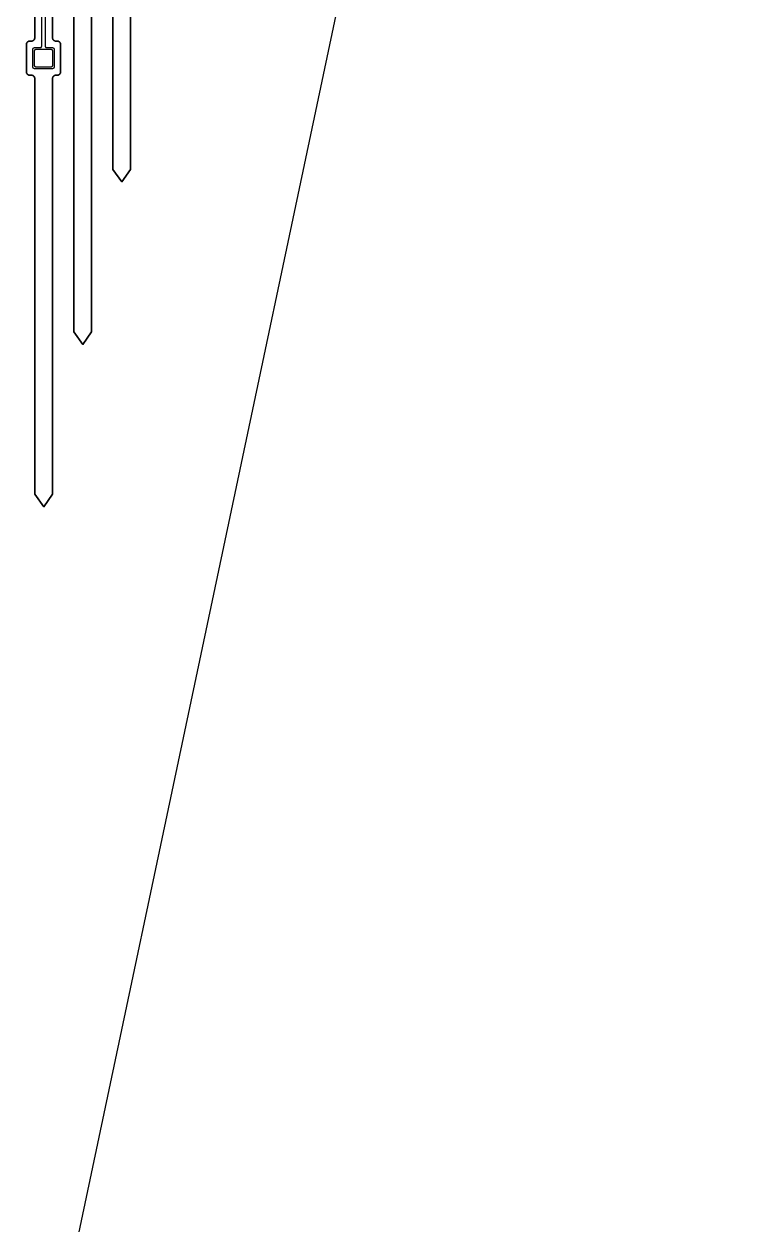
# Model space of a CAD drawing. Extents: x -2057 to 2225, y -44 to 31181.
# Drawn here: x 558 to 997, y 1822 to 2561 of the extents above; entities that cross this region are included whole.
import ezdxf

# ---------------------------------------------------------------- set-up
doc = ezdxf.new("R2010")
doc.units = 0
for name, color, linetype in [('electrode', 6, 'CONTINUOUS'), ('etching', 7, 'CONTINUOUS'), ('L2D0_etching2', 4, 'CONTINUOUS'), ('L3D0_etching3', 5, 'CONTINUOUS'), ('metalization', 8, 'CONTINUOUS'), ('polyimide', 9, 'CONTINUOUS'), ('polyimide_etch_borders', 10, 'CONTINUOUS')]:
    doc.layers.add(name, color=color, linetype=linetype)

msp = doc.modelspace()

# ---------------------------------------------------------------- linework, layer by layer
at = {"layer": 'electrode'}
msp.add_lwpolyline([(565.66, 2534.247), (565.573, 2534.255), (565.487, 2534.27), (565.402, 2534.293), (565.32, 2534.323), (565.241, 2534.36), (565.166, 2534.403), (565.094, 2534.453), (565.027, 2534.509), (564.965, 2534.571), (564.909, 2534.638), (564.859, 2534.71), (564.816, 2534.785), (564.779, 2534.864), (564.749, 2534.946), (564.726, 2535.031), (564.711, 2535.117), (564.703, 2535.204), (564.703, 2544.291), (564.711, 2544.378), (564.726, 2544.464), (564.749, 2544.548), (564.779, 2544.63), (564.816, 2544.71), (564.859, 2544.785), (564.909, 2544.857), (564.965, 2544.924), (565.027, 2544.985), (565.094, 2545.042), (565.166, 2545.092), (565.241, 2545.135), (565.32, 2545.172), (565.402, 2545.202), (565.487, 2545.225), (565.573, 2545.24), (565.66, 2545.247), (574.747, 2545.247), (574.834, 2545.24), (574.92, 2545.225), (575.004, 2545.202), (575.086, 2545.172), (575.166, 2545.135), (575.241, 2545.092), (575.313, 2545.042), (575.38, 2544.985), (575.441, 2544.924), (575.498, 2544.857), (575.548, 2544.785), (575.591, 2544.71), (575.628, 2544.63), (575.658, 2544.548), (575.681, 2544.464), (575.696, 2544.378), (575.703, 2544.291), (575.703, 2535.204), (575.696, 2535.117), (575.681, 2535.031), (575.658, 2534.946), (575.628, 2534.864), (575.591, 2534.785), (575.548, 2534.71), (575.498, 2534.638), (575.441, 2534.571), (575.38, 2534.509), (575.313, 2534.453), (575.241, 2534.403), (575.166, 2534.36), (575.086, 2534.323), (575.004, 2534.293), (574.92, 2534.27), (574.834, 2534.255), (574.747, 2534.247)], close=True, dxfattribs=at)
at = {"layer": 'etching'}
for points in [[(1890.612, 20342.595), (1890.612, 10404.624), (907.37, 8971.06), (907.37, 3311.52), (208.395, -1.125), (80.82, -44.08), (0, 0), (-775.12, 3311.52), (-775.12, 8985.76), (-1736.396, 10397.27), (-1736.396, 20343.044)], [(564.792, 9035.371), (564.792, 2552.185), (564.784, 2552.059), (564.769, 2551.934), (564.745, 2551.811), (564.714, 2551.689), (564.675, 2551.57), (564.629, 2551.453), (564.575, 2551.339), (564.515, 2551.229), (564.447, 2551.123), (564.373, 2551.021), (564.293, 2550.924), (564.207, 2550.832), (564.116, 2550.746), (564.019, 2550.666), (563.917, 2550.592), (563.811, 2550.525), (563.701, 2550.465), (563.587, 2550.411), (563.47, 2550.365), (563.351, 2550.326), (563.229, 2550.295), (563.105, 2550.271), (562.981, 2550.255), (562.855, 2550.247), (561.641, 2550.247), (561.515, 2550.24), (561.39, 2550.224), (561.267, 2550.2), (561.145, 2550.169), (561.026, 2550.13), (560.909, 2550.084), (560.795, 2550.03), (560.685, 2549.97), (560.579, 2549.902), (560.477, 2549.828), (560.38, 2549.748), (560.288, 2549.662), (560.202, 2549.571), (560.122, 2549.474), (560.048, 2549.372), (559.981, 2549.266), (559.921, 2549.156), (559.867, 2549.042), (559.821, 2548.925), (559.782, 2548.806), (559.751, 2548.684), (559.727, 2548.56), (559.711, 2548.436), (559.703, 2548.31), (559.703, 2531.185), (559.711, 2531.059), (559.727, 2530.934), (559.751, 2530.811), (559.782, 2530.689), (559.821, 2530.57), (559.867, 2530.453), (559.921, 2530.339), (559.981, 2530.229), (560.048, 2530.123), (560.122, 2530.021), (560.202, 2529.924), (560.288, 2529.832), (560.38, 2529.746), (560.477, 2529.666), (560.579, 2529.592), (560.685, 2529.525), (560.795, 2529.465), (560.909, 2529.411), (561.026, 2529.365), (561.145, 2529.326), (561.267, 2529.295), (561.39, 2529.271), (561.515, 2529.255), (561.641, 2529.247), (562.855, 2529.247), (562.981, 2529.24), (563.105, 2529.224), (563.229, 2529.2), (563.351, 2529.169), (563.47, 2529.13), (563.587, 2529.084), (563.701, 2529.03), (563.811, 2528.97), (563.917, 2528.902), (564.019, 2528.828), (564.116, 2528.748), (564.207, 2528.662), (564.293, 2528.571), (564.373, 2528.474), (564.447, 2528.372), (564.515, 2528.266), (564.575, 2528.156), (564.629, 2528.042), (564.675, 2527.925), (564.714, 2527.806), (564.745, 2527.684), (564.769, 2527.56), (564.784, 2527.436), (564.792, 2527.31), (564.792, 2271.247), (570.472, 2263.52), (575.754, 2271.247), (575.792, 2527.31), (575.8, 2527.436), (575.816, 2527.56), (575.84, 2527.684), (575.871, 2527.806), (575.91, 2527.925), (575.956, 2528.042), (576.009, 2528.156), (576.07, 2528.266), (576.137, 2528.372), (576.211, 2528.474), (576.291, 2528.571), (576.377, 2528.662), (576.469, 2528.748), (576.566, 2528.828), (576.668, 2528.902), (576.774, 2528.97), (576.884, 2529.03), (576.998, 2529.084), (577.114, 2529.13), (577.234, 2529.169), (577.356, 2529.2), (577.479, 2529.224), (577.604, 2529.24), (577.729, 2529.247), (578.766, 2529.247), (578.892, 2529.255), (579.016, 2529.271), (579.14, 2529.295), (579.262, 2529.326), (579.381, 2529.365), (579.498, 2529.411), (579.612, 2529.465), (579.722, 2529.525), (579.828, 2529.592), (579.93, 2529.666), (580.027, 2529.746), (580.118, 2529.832), (580.204, 2529.924), (580.284, 2530.021), (580.358, 2530.123), (580.426, 2530.229), (580.486, 2530.339), (580.54, 2530.453), (580.586, 2530.57), (580.625, 2530.689), (580.656, 2530.811), (580.68, 2530.934), (580.696, 2531.059), (580.703, 2531.185), (580.703, 2548.31), (580.696, 2548.436), (580.68, 2548.56), (580.656, 2548.684), (580.625, 2548.806), (580.586, 2548.925), (580.54, 2549.042), (580.486, 2549.156), (580.426, 2549.266), (580.358, 2549.372), (580.284, 2549.474), (580.204, 2549.571), (580.118, 2549.662), (580.027, 2549.748), (579.93, 2549.828), (579.828, 2549.902), (579.722, 2549.97), (579.612, 2550.03), (579.498, 2550.084), (579.381, 2550.13), (579.262, 2550.169), (579.14, 2550.2), (579.016, 2550.224), (578.892, 2550.24), (578.766, 2550.247), (577.729, 2550.247), (577.604, 2550.255), (577.479, 2550.271), (577.356, 2550.295), (577.234, 2550.326), (577.114, 2550.365), (576.998, 2550.411), (576.884, 2550.465), (576.774, 2550.525), (576.668, 2550.592), (576.566, 2550.666), (576.469, 2550.746), (576.377, 2550.832), (576.291, 2550.924), (576.211, 2551.021), (576.137, 2551.123), (576.07, 2551.229), (576.009, 2551.339), (575.956, 2551.453), (575.91, 2551.57), (575.871, 2551.689), (575.84, 2551.811), (575.816, 2551.934), (575.8, 2552.059), (575.792, 2552.185), (575.792, 9035.371)], [(612.792, 2727.31), (612.792, 2471.247), (618.472, 2463.52), (623.754, 2471.247), (623.792, 2727.31)], [(588.792, 2627.31), (588.792, 2371.247), (594.472, 2363.52), (599.754, 2371.247), (599.792, 2627.31)]]:
    msp.add_lwpolyline(points, dxfattribs=at)
at = {"layer": 'L2D0_etching2'}
msp.add_lwpolyline([(1890.612, 20342.595), (1890.612, 10404.624), (907.37, 8971.06), (907.37, 3311.52), (208.395, -1.125), (80.82, -44.08), (0, 0), (-775.12, 3311.52), (-775.12, 8985.76), (-1736.396, 10397.27), (-1736.396, 20343.044)], dxfattribs=at)
at = {"layer": 'L3D0_etching3'}
for points in [[(1890.612, 20342.595), (1890.612, 10404.624), (907.37, 8971.06), (907.37, 3311.52), (208.395, -1.125), (80.82, -44.08), (0, 0), (-775.12, 3311.52), (-775.12, 8985.76), (-1736.396, 10397.27), (-1736.396, 20343.044)], [(564.792, 9035.371), (564.792, 2552.185), (564.784, 2552.059), (564.769, 2551.934), (564.745, 2551.811), (564.714, 2551.689), (564.675, 2551.57), (564.629, 2551.453), (564.575, 2551.339), (564.515, 2551.229), (564.447, 2551.123), (564.373, 2551.021), (564.293, 2550.924), (564.207, 2550.832), (564.116, 2550.746), (564.019, 2550.666), (563.917, 2550.592), (563.811, 2550.525), (563.701, 2550.465), (563.587, 2550.411), (563.47, 2550.365), (563.351, 2550.326), (563.229, 2550.295), (563.105, 2550.271), (562.981, 2550.255), (562.855, 2550.247), (561.641, 2550.247), (561.515, 2550.24), (561.39, 2550.224), (561.267, 2550.2), (561.145, 2550.169), (561.026, 2550.13), (560.909, 2550.084), (560.795, 2550.03), (560.685, 2549.97), (560.579, 2549.902), (560.477, 2549.828), (560.38, 2549.748), (560.288, 2549.662), (560.202, 2549.571), (560.122, 2549.474), (560.048, 2549.372), (559.981, 2549.266), (559.921, 2549.156), (559.867, 2549.042), (559.821, 2548.925), (559.782, 2548.806), (559.751, 2548.684), (559.727, 2548.56), (559.711, 2548.436), (559.703, 2548.31), (559.703, 2531.185), (559.711, 2531.059), (559.727, 2530.934), (559.751, 2530.811), (559.782, 2530.689), (559.821, 2530.57), (559.867, 2530.453), (559.921, 2530.339), (559.981, 2530.229), (560.048, 2530.123), (560.122, 2530.021), (560.202, 2529.924), (560.288, 2529.832), (560.38, 2529.746), (560.477, 2529.666), (560.579, 2529.592), (560.685, 2529.525), (560.795, 2529.465), (560.909, 2529.411), (561.026, 2529.365), (561.145, 2529.326), (561.267, 2529.295), (561.39, 2529.271), (561.515, 2529.255), (561.641, 2529.247), (562.855, 2529.247), (562.981, 2529.24), (563.105, 2529.224), (563.229, 2529.2), (563.351, 2529.169), (563.47, 2529.13), (563.587, 2529.084), (563.701, 2529.03), (563.811, 2528.97), (563.917, 2528.902), (564.019, 2528.828), (564.116, 2528.748), (564.207, 2528.662), (564.293, 2528.571), (564.373, 2528.474), (564.447, 2528.372), (564.515, 2528.266), (564.575, 2528.156), (564.629, 2528.042), (564.675, 2527.925), (564.714, 2527.806), (564.745, 2527.684), (564.769, 2527.56), (564.784, 2527.436), (564.792, 2527.31), (564.792, 2271.247), (570.472, 2263.52), (575.754, 2271.247), (575.792, 2527.31), (575.8, 2527.436), (575.816, 2527.56), (575.84, 2527.684), (575.871, 2527.806), (575.91, 2527.925), (575.956, 2528.042), (576.009, 2528.156), (576.07, 2528.266), (576.137, 2528.372), (576.211, 2528.474), (576.291, 2528.571), (576.377, 2528.662), (576.469, 2528.748), (576.566, 2528.828), (576.668, 2528.902), (576.774, 2528.97), (576.884, 2529.03), (576.998, 2529.084), (577.114, 2529.13), (577.234, 2529.169), (577.356, 2529.2), (577.479, 2529.224), (577.604, 2529.24), (577.729, 2529.247), (578.766, 2529.247), (578.892, 2529.255), (579.016, 2529.271), (579.14, 2529.295), (579.262, 2529.326), (579.381, 2529.365), (579.498, 2529.411), (579.612, 2529.465), (579.722, 2529.525), (579.828, 2529.592), (579.93, 2529.666), (580.027, 2529.746), (580.118, 2529.832), (580.204, 2529.924), (580.284, 2530.021), (580.358, 2530.123), (580.426, 2530.229), (580.486, 2530.339), (580.54, 2530.453), (580.586, 2530.57), (580.625, 2530.689), (580.656, 2530.811), (580.68, 2530.934), (580.696, 2531.059), (580.703, 2531.185), (580.703, 2548.31), (580.696, 2548.436), (580.68, 2548.56), (580.656, 2548.684), (580.625, 2548.806), (580.586, 2548.925), (580.54, 2549.042), (580.486, 2549.156), (580.426, 2549.266), (580.358, 2549.372), (580.284, 2549.474), (580.204, 2549.571), (580.118, 2549.662), (580.027, 2549.748), (579.93, 2549.828), (579.828, 2549.902), (579.722, 2549.97), (579.612, 2550.03), (579.498, 2550.084), (579.381, 2550.13), (579.262, 2550.169), (579.14, 2550.2), (579.016, 2550.224), (578.892, 2550.24), (578.766, 2550.247), (577.729, 2550.247), (577.604, 2550.255), (577.479, 2550.271), (577.356, 2550.295), (577.234, 2550.326), (577.114, 2550.365), (576.998, 2550.411), (576.884, 2550.465), (576.774, 2550.525), (576.668, 2550.592), (576.566, 2550.666), (576.469, 2550.746), (576.377, 2550.832), (576.291, 2550.924), (576.211, 2551.021), (576.137, 2551.123), (576.07, 2551.229), (576.009, 2551.339), (575.956, 2551.453), (575.91, 2551.57), (575.871, 2551.689), (575.84, 2551.811), (575.816, 2551.934), (575.8, 2552.059), (575.792, 2552.185), (575.792, 9035.371)], [(612.792, 2727.31), (612.792, 2471.247), (618.472, 2463.52), (623.754, 2471.247), (623.792, 2727.31)], [(588.792, 2627.31), (588.792, 2371.247), (594.472, 2363.52), (599.754, 2371.247), (599.792, 2627.31)]]:
    msp.add_lwpolyline(points, dxfattribs=at)
at = {"layer": 'metalization'}
msp.add_lwpolyline([(571.142, 9040.22), (571.142, 2547.204), (571.15, 2547.117), (571.165, 2547.031), (571.188, 2546.946), (571.218, 2546.864), (571.254, 2546.785), (571.298, 2546.71), (571.348, 2546.638), (571.404, 2546.571), (571.466, 2546.509), (571.533, 2546.453), (571.604, 2546.403), (571.68, 2546.36), (571.759, 2546.323), (571.841, 2546.293), (571.926, 2546.27), (572.012, 2546.255), (572.099, 2546.247), (575.747, 2546.247), (575.834, 2546.24), (575.92, 2546.225), (576.004, 2546.202), (576.086, 2546.172), (576.166, 2546.135), (576.241, 2546.092), (576.313, 2546.042), (576.38, 2545.985), (576.441, 2545.924), (576.498, 2545.857), (576.548, 2545.785), (576.591, 2545.71), (576.628, 2545.63), (576.658, 2545.548), (576.681, 2545.464), (576.696, 2545.378), (576.703, 2545.291), (576.703, 2534.204), (576.696, 2534.117), (576.681, 2534.031), (576.658, 2533.946), (576.628, 2533.864), (576.591, 2533.785), (576.548, 2533.71), (576.498, 2533.638), (576.441, 2533.571), (576.38, 2533.509), (576.313, 2533.453), (576.241, 2533.403), (576.166, 2533.36), (576.086, 2533.323), (576.004, 2533.293), (575.92, 2533.27), (575.834, 2533.255), (575.747, 2533.247), (564.66, 2533.247), (564.573, 2533.255), (564.487, 2533.27), (564.402, 2533.293), (564.32, 2533.323), (564.241, 2533.36), (564.166, 2533.403), (564.094, 2533.453), (564.027, 2533.509), (563.965, 2533.571), (563.909, 2533.638), (563.859, 2533.71), (563.816, 2533.785), (563.779, 2533.864), (563.749, 2533.946), (563.726, 2534.031), (563.711, 2534.117), (563.703, 2534.204), (563.703, 2545.291), (563.711, 2545.378), (563.726, 2545.464), (563.749, 2545.548), (563.779, 2545.63), (563.816, 2545.71), (563.859, 2545.785), (563.909, 2545.857), (563.965, 2545.924), (564.027, 2545.985), (564.094, 2546.042), (564.166, 2546.092), (564.241, 2546.135), (564.32, 2546.172), (564.402, 2546.202), (564.487, 2546.225), (564.573, 2546.24), (564.66, 2546.247), (568.186, 2546.247), (568.273, 2546.255), (568.359, 2546.27), (568.443, 2546.293), (568.525, 2546.323), (568.604, 2546.36), (568.68, 2546.403), (568.752, 2546.453), (568.819, 2546.509), (568.88, 2546.571), (568.936, 2546.638), (568.986, 2546.71), (569.03, 2546.785), (569.067, 2546.864), (569.097, 2546.946), (569.12, 2547.031), (569.135, 2547.117), (569.142, 2547.204), (569.142, 9040.22)], dxfattribs=at)
at = {"layer": 'polyimide'}
for points in [[(575.792, 9035.371), (575.792, 2552.185), (575.8, 2552.059), (575.816, 2551.934), (575.84, 2551.811), (575.871, 2551.689), (575.91, 2551.57), (575.956, 2551.453), (576.009, 2551.339), (576.07, 2551.229), (576.137, 2551.123), (576.211, 2551.021), (576.291, 2550.924), (576.377, 2550.832), (576.469, 2550.746), (576.566, 2550.666), (576.668, 2550.592), (576.774, 2550.525), (576.884, 2550.465), (576.998, 2550.411), (577.114, 2550.365), (577.234, 2550.326), (577.356, 2550.295), (577.479, 2550.271), (577.604, 2550.255), (577.729, 2550.247), (578.766, 2550.247), (578.892, 2550.24), (579.016, 2550.224), (579.14, 2550.2), (579.262, 2550.169), (579.381, 2550.13), (579.498, 2550.084), (579.612, 2550.03), (579.722, 2549.97), (579.828, 2549.902), (579.93, 2549.828), (580.027, 2549.748), (580.118, 2549.662), (580.204, 2549.571), (580.284, 2549.474), (580.358, 2549.372), (580.426, 2549.266), (580.486, 2549.156), (580.54, 2549.042), (580.586, 2548.925), (580.625, 2548.806), (580.656, 2548.684), (580.68, 2548.56), (580.696, 2548.436), (580.703, 2548.31), (580.703, 2531.185), (580.696, 2531.059), (580.68, 2530.934), (580.656, 2530.811), (580.625, 2530.689), (580.586, 2530.57), (580.54, 2530.453), (580.486, 2530.339), (580.426, 2530.229), (580.358, 2530.123), (580.284, 2530.021), (580.204, 2529.924), (580.118, 2529.832), (580.027, 2529.746), (579.93, 2529.666), (579.828, 2529.592), (579.722, 2529.525), (579.612, 2529.465), (579.498, 2529.411), (579.381, 2529.365), (579.262, 2529.326), (579.14, 2529.295), (579.016, 2529.271), (578.892, 2529.255), (578.766, 2529.247), (577.729, 2529.247), (577.604, 2529.24), (577.479, 2529.224), (577.356, 2529.2), (577.234, 2529.169), (577.114, 2529.13), (576.998, 2529.084), (576.884, 2529.03), (576.774, 2528.97), (576.668, 2528.902), (576.566, 2528.828), (576.469, 2528.748), (576.377, 2528.662), (576.291, 2528.571), (576.211, 2528.474), (576.137, 2528.372), (576.07, 2528.266), (576.009, 2528.156), (575.956, 2528.042), (575.91, 2527.925), (575.871, 2527.806), (575.84, 2527.684), (575.816, 2527.56), (575.8, 2527.436), (575.792, 2527.31), (575.754, 2271.247), (570.472, 2263.52), (564.792, 2271.247), (564.792, 2527.31), (564.784, 2527.436), (564.769, 2527.56), (564.745, 2527.684), (564.714, 2527.806), (564.675, 2527.925), (564.629, 2528.042), (564.575, 2528.156), (564.515, 2528.266), (564.447, 2528.372), (564.373, 2528.474), (564.293, 2528.571), (564.207, 2528.662), (564.116, 2528.748), (564.019, 2528.828), (563.917, 2528.902), (563.811, 2528.97), (563.701, 2529.03), (563.587, 2529.084), (563.47, 2529.13), (563.351, 2529.169), (563.229, 2529.2), (563.105, 2529.224), (562.981, 2529.24), (562.855, 2529.247), (561.641, 2529.247), (561.515, 2529.255), (561.39, 2529.271), (561.267, 2529.295), (561.145, 2529.326), (561.026, 2529.365), (560.909, 2529.411), (560.795, 2529.465), (560.685, 2529.525), (560.579, 2529.592), (560.477, 2529.666), (560.38, 2529.746), (560.288, 2529.832), (560.202, 2529.924), (560.122, 2530.021), (560.048, 2530.123), (559.981, 2530.229), (559.921, 2530.339), (559.867, 2530.453), (559.821, 2530.57), (559.782, 2530.689), (559.751, 2530.811), (559.727, 2530.934), (559.711, 2531.059), (559.703, 2531.185), (559.703, 2548.31), (559.711, 2548.436), (559.727, 2548.56), (559.751, 2548.684), (559.782, 2548.806), (559.821, 2548.925), (559.867, 2549.042), (559.921, 2549.156), (559.981, 2549.266), (560.048, 2549.372), (560.122, 2549.474), (560.202, 2549.571), (560.288, 2549.662), (560.38, 2549.748), (560.477, 2549.828), (560.579, 2549.902), (560.685, 2549.97), (560.795, 2550.03), (560.909, 2550.084), (561.026, 2550.13), (561.145, 2550.169), (561.267, 2550.2), (561.39, 2550.224), (561.515, 2550.24), (561.641, 2550.247), (562.855, 2550.247), (562.981, 2550.255), (563.105, 2550.271), (563.229, 2550.295), (563.351, 2550.326), (563.47, 2550.365), (563.587, 2550.411), (563.701, 2550.465), (563.811, 2550.525), (563.917, 2550.592), (564.019, 2550.666), (564.116, 2550.746), (564.207, 2550.832), (564.293, 2550.924), (564.373, 2551.021), (564.447, 2551.123), (564.515, 2551.229), (564.575, 2551.339), (564.629, 2551.453), (564.675, 2551.57), (564.714, 2551.689), (564.745, 2551.811), (564.769, 2551.934), (564.784, 2552.059), (564.792, 2552.185), (564.792, 9035.371)], [(564.792, 9035.371), (564.792, 2552.185), (564.784, 2552.059), (564.769, 2551.934), (564.745, 2551.811), (564.714, 2551.689), (564.675, 2551.57), (564.629, 2551.453), (564.575, 2551.339), (564.515, 2551.229), (564.447, 2551.123), (564.373, 2551.021), (564.293, 2550.924), (564.207, 2550.832), (564.116, 2550.746), (564.019, 2550.666), (563.917, 2550.592), (563.811, 2550.525), (563.701, 2550.465), (563.587, 2550.411), (563.47, 2550.365), (563.351, 2550.326), (563.229, 2550.295), (563.105, 2550.271), (562.981, 2550.255), (562.855, 2550.247), (561.641, 2550.247), (561.515, 2550.24), (561.39, 2550.224), (561.267, 2550.2), (561.145, 2550.169), (561.026, 2550.13), (560.909, 2550.084), (560.795, 2550.03), (560.685, 2549.97), (560.579, 2549.902), (560.477, 2549.828), (560.38, 2549.748), (560.288, 2549.662), (560.202, 2549.571), (560.122, 2549.474), (560.048, 2549.372), (559.981, 2549.266), (559.921, 2549.156), (559.867, 2549.042), (559.821, 2548.925), (559.782, 2548.806), (559.751, 2548.684), (559.727, 2548.56), (559.711, 2548.436), (559.703, 2548.31), (559.703, 2531.185), (559.711, 2531.059), (559.727, 2530.934), (559.751, 2530.811), (559.782, 2530.689), (559.821, 2530.57), (559.867, 2530.453), (559.921, 2530.339), (559.981, 2530.229), (560.048, 2530.123), (560.122, 2530.021), (560.202, 2529.924), (560.288, 2529.832), (560.38, 2529.746), (560.477, 2529.666), (560.579, 2529.592), (560.685, 2529.525), (560.795, 2529.465), (560.909, 2529.411), (561.026, 2529.365), (561.145, 2529.326), (561.267, 2529.295), (561.39, 2529.271), (561.515, 2529.255), (561.641, 2529.247), (562.855, 2529.247), (562.981, 2529.24), (563.105, 2529.224), (563.229, 2529.2), (563.351, 2529.169), (563.47, 2529.13), (563.587, 2529.084), (563.701, 2529.03), (563.811, 2528.97), (563.917, 2528.902), (564.019, 2528.828), (564.116, 2528.748), (564.207, 2528.662), (564.293, 2528.571), (564.373, 2528.474), (564.447, 2528.372), (564.515, 2528.266), (564.575, 2528.156), (564.629, 2528.042), (564.675, 2527.925), (564.714, 2527.806), (564.745, 2527.684), (564.769, 2527.56), (564.784, 2527.436), (564.792, 2527.31), (564.792, 2271.247), (570.472, 2263.52), (575.754, 2271.247), (575.792, 2527.31), (575.8, 2527.436), (575.816, 2527.56), (575.84, 2527.684), (575.871, 2527.806), (575.91, 2527.925), (575.956, 2528.042), (576.009, 2528.156), (576.07, 2528.266), (576.137, 2528.372), (576.211, 2528.474), (576.291, 2528.571), (576.377, 2528.662), (576.469, 2528.748), (576.566, 2528.828), (576.668, 2528.902), (576.774, 2528.97), (576.884, 2529.03), (576.998, 2529.084), (577.114, 2529.13), (577.234, 2529.169), (577.356, 2529.2), (577.479, 2529.224), (577.604, 2529.24), (577.729, 2529.247), (578.766, 2529.247), (578.892, 2529.255), (579.016, 2529.271), (579.14, 2529.295), (579.262, 2529.326), (579.381, 2529.365), (579.498, 2529.411), (579.612, 2529.465), (579.722, 2529.525), (579.828, 2529.592), (579.93, 2529.666), (580.027, 2529.746), (580.118, 2529.832), (580.204, 2529.924), (580.284, 2530.021), (580.358, 2530.123), (580.426, 2530.229), (580.486, 2530.339), (580.54, 2530.453), (580.586, 2530.57), (580.625, 2530.689), (580.656, 2530.811), (580.68, 2530.934), (580.696, 2531.059), (580.703, 2531.185), (580.703, 2548.31), (580.696, 2548.436), (580.68, 2548.56), (580.656, 2548.684), (580.625, 2548.806), (580.586, 2548.925), (580.54, 2549.042), (580.486, 2549.156), (580.426, 2549.266), (580.358, 2549.372), (580.284, 2549.474), (580.204, 2549.571), (580.118, 2549.662), (580.027, 2549.748), (579.93, 2549.828), (579.828, 2549.902), (579.722, 2549.97), (579.612, 2550.03), (579.498, 2550.084), (579.381, 2550.13), (579.262, 2550.169), (579.14, 2550.2), (579.016, 2550.224), (578.892, 2550.24), (578.766, 2550.247), (577.729, 2550.247), (577.604, 2550.255), (577.479, 2550.271), (577.356, 2550.295), (577.234, 2550.326), (577.114, 2550.365), (576.998, 2550.411), (576.884, 2550.465), (576.774, 2550.525), (576.668, 2550.592), (576.566, 2550.666), (576.469, 2550.746), (576.377, 2550.832), (576.291, 2550.924), (576.211, 2551.021), (576.137, 2551.123), (576.07, 2551.229), (576.009, 2551.339), (575.956, 2551.453), (575.91, 2551.57), (575.871, 2551.689), (575.84, 2551.811), (575.816, 2551.934), (575.8, 2552.059), (575.792, 2552.185), (575.792, 9035.371)], [(623.792, 2727.31), (623.754, 2471.247), (618.472, 2463.52), (612.792, 2471.247), (612.792, 2727.31)], [(612.792, 2727.31), (612.792, 2471.247), (618.472, 2463.52), (623.754, 2471.247), (623.792, 2727.31)], [(599.792, 2627.31), (599.754, 2371.247), (594.472, 2363.52), (588.792, 2371.247), (588.792, 2627.31)], [(588.792, 2627.31), (588.792, 2371.247), (594.472, 2363.52), (599.754, 2371.247), (599.792, 2627.31)]]:
    msp.add_lwpolyline(points, dxfattribs=at)
at = {"layer": 'polyimide_etch_borders'}
msp.add_lwpolyline([(1890.612, 20342.595), (1890.612, 10404.624), (907.37, 8971.06), (907.37, 3311.52), (208.395, -1.125), (80.82, -44.08), (0, 0), (-775.12, 3311.52), (-775.12, 8985.76), (-1736.396, 10397.27), (-1736.396, 20343.044)], dxfattribs=at)

doc.saveas('drawing.dxf')
